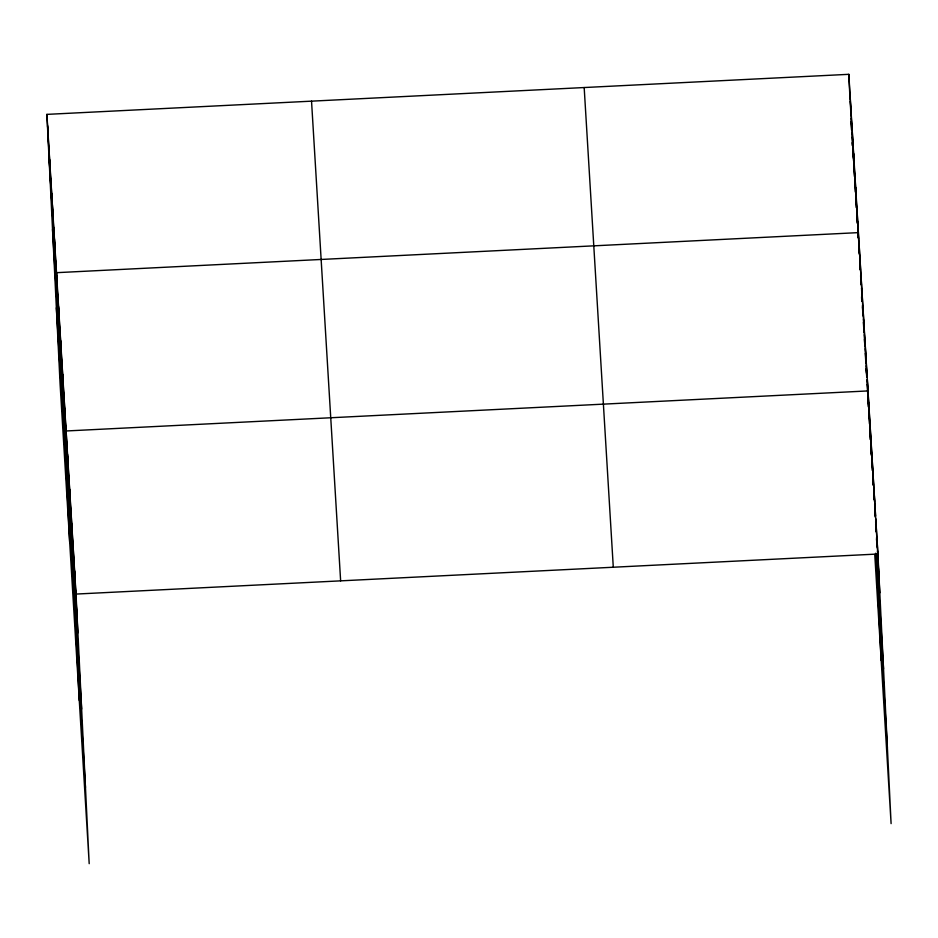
<?xml version="1.0" encoding="UTF-8"?>
<svg xmlns="http://www.w3.org/2000/svg" width="938" height="938" viewBox="0 0 938 938"><rect width="100%" height="100%" fill="white"/><g stroke="black" fill="none" stroke-linecap="round" stroke-linejoin="round"><path stroke-width="1.41" d="M46.9 114.377L76.013 594.071L89.192 863.675L60.091 383.982L46.9 114.377L848.808 74.325L877.909 554.018L891.1 823.623L874.767 554.522M858.411 232.624L56.503 272.677L69.693 542.281M76.013 594.071L877.909 554.018M851.223 121.6L851.727 130.089M852.161 137.147L852.677 145.636M853.099 152.695L853.615 161.172M854.131 169.661L854.565 176.719M854.987 183.789L855.503 192.267L854.999 179.158M855.937 199.337L856.453 207.814M856.875 214.884L857.391 223.361L855.667 187.401M857.824 230.431L858.247 237.502L857.824 228.884M858.762 245.979L859.196 253.049M859.712 261.526L860.228 270.003L859.677 258.489M861.682 294.04L862.116 301.098M862.456 306.761L862.972 315.238L862.491 305.155M863.394 322.309L863.992 332.193M864.426 339.263L864.859 346.333L864.344 334.76M865.282 353.403L865.797 361.88M866.231 368.951L866.747 377.428M867.169 384.498L867.685 392.975M868.119 400.045L868.541 407.104L868.119 398.486M869.057 415.593L869.573 424.07M870.534 439.91L870.007 431.175L870.394 439.594M870.98 447.192L871.332 453.019L870.91 444.401M872.387 470.501L871.859 461.754L872.035 464.673M872.832 477.77L873.278 485.052M873.712 492.333L874.157 499.614L873.735 490.996M874.685 508.361L875.213 517.096M875.658 524.377L876.104 531.658L875.646 521.634M876.538 538.94L876.983 546.221L876.561 537.591M877.429 553.502L879.809 592.816M876.561 553.936L883.537 668.982M875.588 553.268L887.371 747.457M584.175 87.551L613.288 567.244M311.533 101.163L340.635 580.856M48.799 153.175L77.901 632.869M52.528 229.341L81.629 709.034M56.362 307.816L85.464 787.51M877.206 542.375L879.105 581.173M875.799 519.077L877.347 547.968M877.487 550.841L878.402 569.518M875.084 507.423L875.506 516.041M875.646 518.913L876.28 531.846M874.38 495.768L875.365 515.888M872.961 472.471L874.521 501.361M874.662 504.245L875.224 515.736M872.258 460.828L873.454 485.251M870.851 437.53L872.61 470.724M872.821 475.038L873.313 485.098M870.136 425.875L870.769 438.808M870.91 441.681L871.543 454.613M868.729 402.578L870.699 440.086M868.858 408.171L868.013 390.923L66.117 430.976L79.296 700.58M869.069 412.474L869.632 423.976M870.945 450.873L871.156 455.106M875.986 553.842L881.204 660.528M867.333 379.62L868.74 408.358M869.092 415.546L869.233 418.418M865.962 357.003L866.947 377.123M867.204 379.808L867.908 394.171M865.27 345.7L866.114 362.936M866.255 365.808L866.818 377.311M863.898 323.082L865.024 346.075M865.293 348.76L865.997 363.123M866.278 368.88L866.489 373.183M863.218 311.779L864.203 331.888M861.846 289.162L863.3 316.27M863.441 319.143L864.074 332.075M861.154 277.859L862.28 300.84M859.783 255.242L861.389 285.222M861.53 288.095L862.151 301.028M859.102 243.939L860.369 269.792M860.638 275.549L860.932 284.12M857.731 221.321L859.337 254.362M861.553 296.807L861.752 301.039M857.039 210.018L857.672 222.939M857.813 225.824L858.446 238.744M858.727 244.501L858.938 248.805M854.987 176.086L855.749 191.891M855.89 194.776L856.523 207.697M853.603 153.48L854.729 176.461M855.913 197.836L856.195 203.581M852.923 142.166L853.838 160.844M854.049 165.158L854.612 176.649M852.232 130.863L852.935 145.226M853.076 148.11L853.709 161.031M850.86 108.245L851.915 129.796M852.185 132.493L852.689 145.613M853.099 151.17L853.451 158.346M850.18 96.942L851.094 115.62M851.235 118.493L851.798 129.995M848.808 74.325L850.004 98.76M850.262 101.445L850.895 114.377M851.247 121.553L851.528 130.054M852.15 142.74L852.29 145.566M74.594 570.773L77.197 621.226M73.891 559.13L75.79 597.916M73.176 547.475L75.075 586.273M71.769 524.178L74.372 574.619M71.065 512.523L72.953 551.321M69.647 489.226L72.249 539.678M68.943 477.583L70.842 516.369M67.524 454.285L70.127 504.726M66.821 442.63L68.72 481.429M64.734 408.37L67.325 458.471M64.054 397.055L65.953 435.853M62.682 374.45L65.261 424.551M61.99 363.135L63.89 401.933M60.618 340.517L63.209 390.63M59.938 329.215L61.838 368.013M58.566 306.597L61.146 356.71M57.875 295.294L59.774 334.092M55.823 261.374L57.722 300.172M54.451 238.756L57.03 288.857M53.759 227.453L55.659 266.251M52.387 204.836L54.967 254.937M51.707 193.533L53.595 232.331M51.015 182.218L52.915 221.016M49.644 159.612L52.223 209.713M48.964 148.298L50.851 187.096M47.592 125.692L50.171 175.793"/></g></svg>
